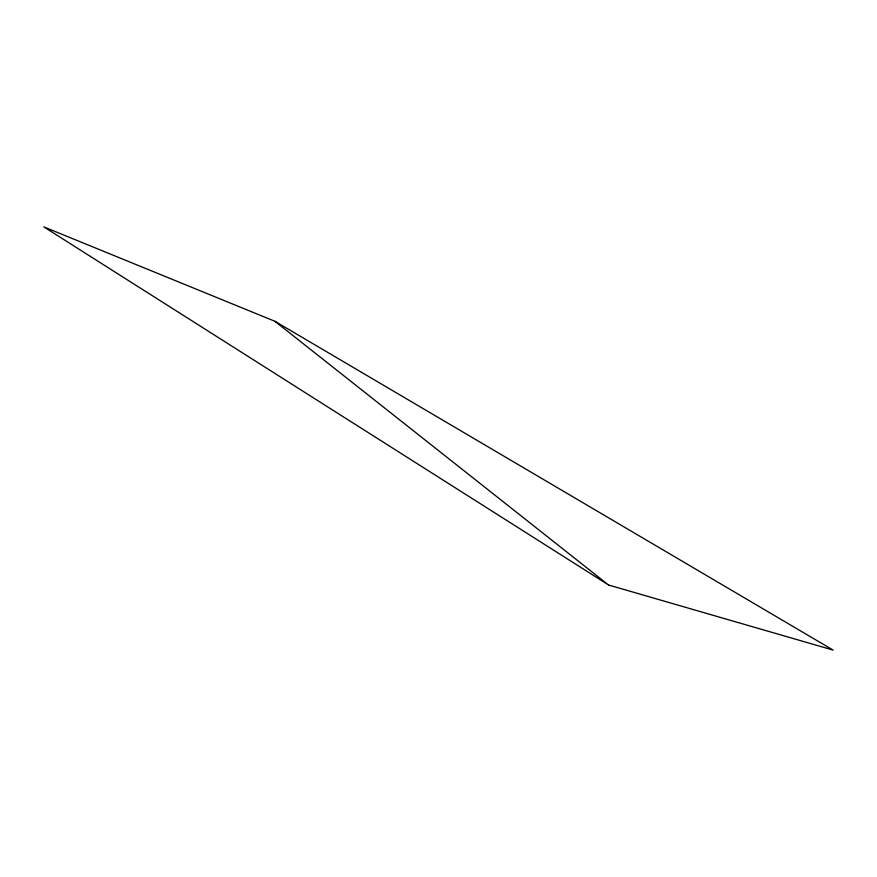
<?xml version="1.0" encoding="UTF-8"?>
<svg xmlns="http://www.w3.org/2000/svg" width="877" height="877" viewBox="0 0 877 877"><rect width="100%" height="100%" fill="white"/><g stroke="black" fill="none" stroke-linecap="round" stroke-linejoin="round"><path stroke-width="1.32" d="M608.572 585.014L833.15 650.098L274.918 321.289L43.85 226.902L608.572 585.014L274.918 321.289"/></g></svg>
